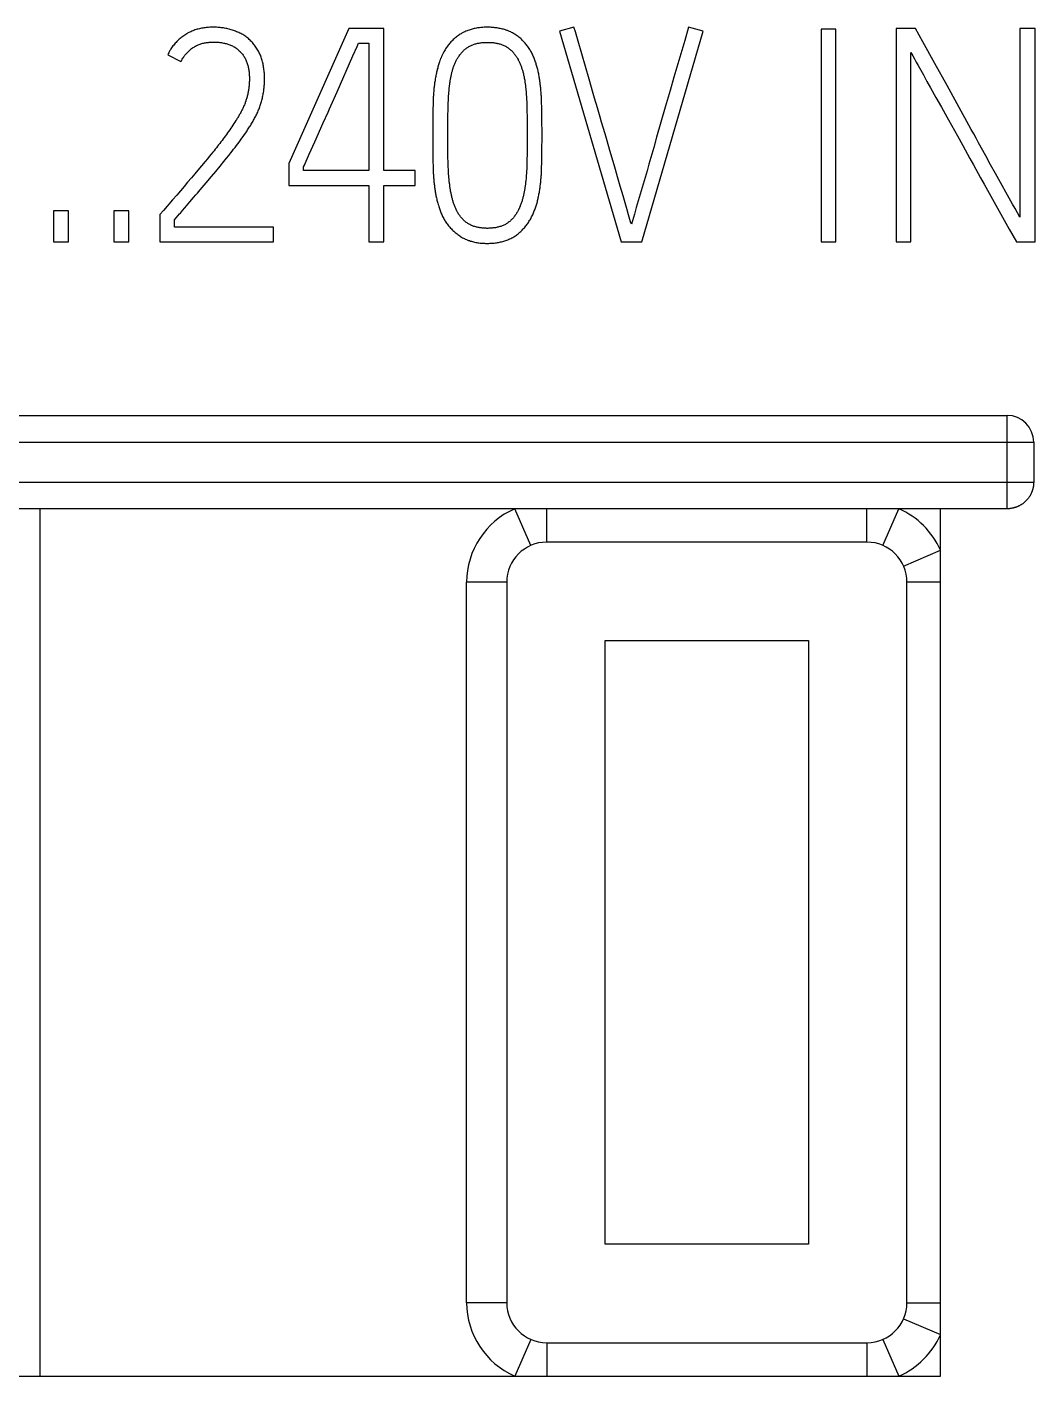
# Model space of a CAD drawing. Extents: x 0 to 420, y 0 to 297.
# Drawn here: x 124.87 to 132.43, y 208.14 to 218.25 of the extents above; entities that cross this region are included whole.
import ezdxf

# ---------------------------------------------------------------- set-up
doc = ezdxf.new("R2010")
doc.units = 0
doc.header["$LTSCALE"] = 23.1
doc.layers.add('10000_FRONT', color=7, linetype='CONTINUOUS')
doc.layers.add('10500_FRONT_LABELING', color=7, linetype='CONTINUOUS')

msp = doc.modelspace()

# ---------------------------------------------------------------- linework, layer by layer
at = {"layer": '10000_FRONT', "color": 7, "linetype": 'CONTINUOUS'}
for p, q in [((121.666, 215.342), (132.216, 215.342)), ((132.216, 214.642), (132.216, 215.342)), ((121.666, 215.142), (132.416, 215.142)), ((132.416, 215.142), (132.416, 214.842)), ((117.597, 214.842), (132.416, 214.842)), ((132.216, 214.642), (117.181, 214.642)), ((124.966, 214.642), (124.966, 208.142)), ((128.646, 214.367), (128.526, 214.642)), ((128.766, 214.392), (128.766, 214.642)), ((131.166, 214.392), (131.166, 214.642)), ((131.286, 214.367), (131.405, 214.642)), ((131.716, 208.142), (131.716, 214.642)), ((131.166, 214.392), (128.766, 214.392)), ((131.441, 214.212), (131.716, 214.332)), ((128.166, 208.692), (128.166, 214.092)), ((128.466, 214.092), (128.166, 214.092)), ((128.466, 214.092), (128.466, 208.692)), ((131.466, 208.692), (131.466, 214.092)), ((131.716, 214.092), (131.466, 214.092)), ((129.203, 209.13), (129.203, 213.655)), ((129.203, 213.655), (130.728, 213.655)), ((130.728, 213.655), (130.728, 209.13)), ((130.728, 209.13), (129.203, 209.13)), ((128.466, 208.692), (128.166, 208.692)), ((131.466, 208.692), (131.716, 208.692)), ((131.441, 208.572), (131.716, 208.453)), ((128.646, 208.417), (128.526, 208.142)), ((128.766, 208.392), (128.766, 208.142)), ((128.766, 208.392), (131.166, 208.392)), ((131.166, 208.392), (131.166, 208.142)), ((131.286, 208.417), (131.405, 208.142)), ((117.466, 208.142), (131.716, 208.142))]:
    msp.add_line(p, q, dxfattribs=at)
msp.add_lwpolyline([(132.416, 214.842), (132.416, 214.839), (132.415, 214.835), (132.415, 214.832), (132.415, 214.828), (132.415, 214.824), (132.414, 214.821), (132.414, 214.817), (132.414, 214.814), (132.413, 214.81), (132.412, 214.807), (132.412, 214.803), (132.411, 214.8), (132.41, 214.796), (132.409, 214.793), (132.408, 214.789), (132.407, 214.786), (132.406, 214.783), (132.405, 214.779), (132.404, 214.776), (132.403, 214.772), (132.402, 214.769), (132.4, 214.766), (132.399, 214.763), (132.397, 214.759), (132.396, 214.756), (132.394, 214.753), (132.393, 214.75), (132.391, 214.747), (132.389, 214.743), (132.388, 214.74), (132.386, 214.737), (132.384, 214.734), (132.382, 214.731), (132.38, 214.728), (132.378, 214.726), (132.376, 214.723), (132.374, 214.72), (132.371, 214.717), (132.369, 214.714), (132.367, 214.712), (132.365, 214.709), (132.362, 214.706), (132.36, 214.704), (132.357, 214.701), (132.355, 214.699), (132.352, 214.696), (132.349, 214.694), (132.347, 214.691), (132.344, 214.689), (132.341, 214.687), (132.339, 214.685), (132.336, 214.683), (132.333, 214.68), (132.33, 214.678), (132.327, 214.676), (132.324, 214.674), (132.321, 214.673), (132.318, 214.671), (132.315, 214.669), (132.312, 214.667), (132.309, 214.665), (132.305, 214.664), (132.302, 214.662), (132.299, 214.661), (132.296, 214.659), (132.292, 214.658), (132.289, 214.657), (132.286, 214.655), (132.282, 214.654), (132.279, 214.653), (132.276, 214.652), (132.272, 214.651), (132.269, 214.65), (132.265, 214.649), (132.262, 214.648), (132.258, 214.647), (132.255, 214.646), (132.251, 214.646), (132.248, 214.645), (132.244, 214.644), (132.241, 214.644), (132.237, 214.644), (132.234, 214.643), (132.23, 214.643), (132.226, 214.643), (132.223, 214.642), (132.219, 214.642), (132.216, 214.642)], dxfattribs=at)
for centre, radius, start, end in [((132.216, 215.142), 0.2, 0, 90), ((128.766, 214.092), 0.6, 113.5565, 180), ((131.166, 214.092), 0.6, 23.5565, 66.4435), ((128.766, 214.092), 0.3, 90, 180), ((131.166, 214.092), 0.3, 0, 90), ((128.766, 208.692), 0.6, 180, 246.4435), ((128.766, 208.692), 0.3, 180, 270), ((131.166, 208.692), 0.3, 270, 360), ((131.166, 208.692), 0.6, 293.5565, 336.4435)]:
    msp.add_arc(centre, radius, start, end, dxfattribs=at)
at = {"layer": '10500_FRONT_LABELING', "color": 7, "linetype": 'CONTINUOUS'}
for p, q in [((127.282, 218.242), (126.833, 217.23)), ((127.546, 218.242), (127.282, 218.242)), ((127.546, 217.177), (127.546, 218.242)), ((128.97, 218.253), (128.862, 218.222)), ((128.862, 218.222), (129.323, 216.642)), ((128.981, 218.218), (128.97, 218.253)), ((129.001, 218.147), (128.981, 218.218)), ((129.478, 216.642), (129.938, 218.222)), ((129.829, 218.253), (129.8, 218.153)), ((129.938, 218.222), (129.829, 218.253)), ((130.822, 218.238), (130.822, 216.642)), ((130.933, 218.238), (130.822, 218.238)), ((130.933, 216.642), (130.933, 218.238)), ((131.385, 218.242), (131.385, 216.642)), ((131.529, 218.242), (131.385, 218.242)), ((131.584, 218.143), (131.529, 218.242)), ((132.312, 218.242), (132.312, 216.827)), ((132.426, 218.242), (132.312, 218.242)), ((132.426, 216.642), (132.426, 218.242)), ((127.314, 218.037), (127.345, 218.108)), ((127.345, 218.108), (127.355, 218.131)), ((127.355, 218.131), (127.432, 218.131)), ((127.432, 218.131), (127.432, 217.177)), ((129.084, 217.862), (129.001, 218.147)), ((129.8, 218.153), (129.756, 218.003)), ((131.675, 217.979), (131.584, 218.143)), ((125.926, 218.045), (126.025, 217.994)), ((127.195, 217.768), (127.314, 218.037)), ((129.756, 218.003), (129.719, 217.878)), ((131.496, 216.642), (131.496, 218.063)), ((131.766, 217.814), (131.675, 217.979)), ((128.609, 217.795), (128.61, 217.783)), ((129.719, 217.878), (129.69, 217.778)), ((131.589, 217.894), (131.616, 217.846)), ((131.616, 217.846), (131.643, 217.798)), ((131.643, 217.798), (131.683, 217.726)), ((131.856, 217.649), (131.766, 217.814)), ((127.148, 217.662), (127.195, 217.768)), ((127.915, 217.696), (127.914, 217.68)), ((128.028, 217.687), (128.029, 217.7)), ((128.029, 217.712), (128.03, 217.725)), ((128.029, 217.7), (128.029, 217.712)), ((128.03, 217.725), (128.031, 217.737)), ((128.031, 217.737), (128.032, 217.749)), ((128.032, 217.749), (128.033, 217.762)), ((128.033, 217.762), (128.034, 217.774)), ((128.61, 217.783), (128.611, 217.77)), ((128.611, 217.77), (128.612, 217.758)), ((128.612, 217.758), (128.613, 217.745)), ((128.613, 217.745), (128.614, 217.733)), ((128.614, 217.733), (128.615, 217.721)), ((128.615, 217.721), (128.615, 217.708)), ((128.615, 217.708), (128.616, 217.696)), ((128.616, 217.696), (128.616, 217.683)), ((128.728, 217.694), (128.727, 217.71)), ((128.728, 217.678), (128.728, 217.694)), ((129.69, 217.778), (129.654, 217.652)), ((131.683, 217.726), (131.724, 217.653)), ((127.913, 217.623), (127.912, 217.558)), ((127.914, 217.664), (127.913, 217.648)), ((127.913, 217.648), (127.913, 217.623)), ((127.914, 217.68), (127.914, 217.664)), ((128.026, 217.601), (128.027, 217.626)), ((128.026, 217.57), (128.026, 217.601)), ((128.027, 217.663), (128.028, 217.675)), ((128.027, 217.644), (128.027, 217.663)), ((128.027, 217.626), (128.027, 217.644)), ((128.028, 217.675), (128.028, 217.687)), ((128.616, 217.683), (128.617, 217.671)), ((128.617, 217.671), (128.617, 217.652)), ((128.617, 217.652), (128.618, 217.633)), ((128.618, 217.633), (128.618, 217.615)), ((128.618, 217.615), (128.619, 217.59)), ((128.729, 217.662), (128.728, 217.678)), ((128.729, 217.638), (128.729, 217.662)), ((128.73, 217.597), (128.729, 217.638)), ((128.73, 217.533), (128.73, 217.597)), ((129.156, 217.612), (129.146, 217.648)), ((129.166, 217.577), (129.156, 217.612)), ((129.654, 217.652), (129.59, 217.427)), ((131.929, 217.518), (131.856, 217.649)), ((126.398, 217.494), (126.39, 217.483)), ((126.406, 217.506), (126.398, 217.494)), ((126.414, 217.517), (126.406, 217.506)), ((126.422, 217.529), (126.414, 217.517)), ((126.429, 217.541), (126.422, 217.529)), ((126.437, 217.552), (126.429, 217.541)), ((127.028, 217.393), (127.091, 217.534)), ((127.912, 217.558), (127.912, 217.501)), ((127.912, 217.501), (127.912, 217.428)), ((128.025, 217.539), (128.026, 217.57)), ((128.025, 217.514), (128.025, 217.539)), ((128.025, 217.483), (128.025, 217.514)), ((128.619, 217.59), (128.619, 217.558)), ((128.619, 217.558), (128.619, 217.533)), ((128.619, 217.533), (128.619, 217.509)), ((128.619, 217.509), (128.62, 217.477)), ((128.731, 217.477), (128.73, 217.533)), ((129.177, 217.541), (129.166, 217.577)), ((129.203, 217.452), (129.177, 217.541)), ((126.324, 217.392), (126.316, 217.381)), ((126.333, 217.403), (126.324, 217.392)), ((126.341, 217.414), (126.333, 217.403)), ((126.349, 217.426), (126.341, 217.414)), ((126.358, 217.437), (126.349, 217.426)), ((126.366, 217.448), (126.358, 217.437)), ((126.374, 217.46), (126.366, 217.448)), ((126.382, 217.471), (126.374, 217.46)), ((126.39, 217.483), (126.382, 217.471)), ((126.45, 217.378), (126.461, 217.391)), ((126.461, 217.391), (126.471, 217.405)), ((126.471, 217.405), (126.481, 217.419)), ((126.481, 217.419), (126.491, 217.433)), ((126.491, 217.433), (126.5, 217.447)), ((126.5, 217.447), (126.51, 217.461)), ((126.986, 217.299), (127.028, 217.393)), ((127.912, 217.428), (127.912, 217.38)), ((128.025, 217.452), (128.025, 217.483)), ((128.025, 217.402), (128.025, 217.452)), ((128.025, 217.376), (128.025, 217.402)), ((128.62, 217.402), (128.619, 217.376)), ((128.62, 217.477), (128.62, 217.428)), ((128.62, 217.428), (128.62, 217.402)), ((128.73, 217.355), (128.731, 217.404)), ((128.731, 217.404), (128.731, 217.477)), ((129.219, 217.399), (129.203, 217.452)), ((129.24, 217.327), (129.219, 217.399)), ((129.59, 217.427), (129.569, 217.351)), ((131.844, 217.437), (131.884, 217.364)), ((126.251, 217.299), (126.237, 217.282)), ((126.264, 217.315), (126.251, 217.299)), ((126.273, 217.326), (126.264, 217.315)), ((126.281, 217.337), (126.273, 217.326)), ((126.29, 217.348), (126.281, 217.337)), ((126.299, 217.359), (126.29, 217.348)), ((126.307, 217.37), (126.299, 217.359)), ((126.316, 217.381), (126.307, 217.37)), ((126.367, 217.27), (126.383, 217.29)), ((126.383, 217.29), (126.398, 217.31)), ((126.398, 217.31), (126.409, 217.323)), ((126.409, 217.323), (126.419, 217.337)), ((126.419, 217.337), (126.43, 217.35)), ((126.43, 217.35), (126.44, 217.364)), ((126.44, 217.364), (126.45, 217.378)), ((127.912, 217.38), (127.912, 217.323)), ((127.912, 217.323), (127.913, 217.259)), ((128.025, 217.35), (128.025, 217.376)), ((128.026, 217.325), (128.025, 217.35)), ((128.026, 217.292), (128.026, 217.325)), ((128.026, 217.267), (128.026, 217.292)), ((128.619, 217.292), (128.618, 217.266)), ((128.619, 217.376), (128.619, 217.35)), ((128.619, 217.35), (128.619, 217.324)), ((128.619, 217.324), (128.619, 217.292)), ((128.729, 217.25), (128.73, 217.298)), ((128.73, 217.298), (128.73, 217.355)), ((129.569, 217.351), (129.547, 217.276)), ((131.884, 217.364), (131.938, 217.268)), ((126.179, 217.212), (126.152, 217.18)), ((126.206, 217.245), (126.179, 217.212)), ((126.224, 217.266), (126.206, 217.245)), ((126.237, 217.282), (126.224, 217.266)), ((126.285, 217.171), (126.318, 217.211)), ((126.318, 217.211), (126.345, 217.244)), ((126.345, 217.244), (126.367, 217.27)), ((126.833, 217.23), (126.833, 217.066)), ((126.944, 217.177), (126.944, 217.206)), ((127.913, 217.259), (127.913, 217.235)), ((127.913, 217.235), (127.914, 217.219)), ((127.914, 217.219), (127.914, 217.203)), ((127.914, 217.203), (127.915, 217.187)), ((127.915, 217.187), (127.915, 217.171)), ((128.027, 217.247), (128.026, 217.267)), ((128.027, 217.228), (128.027, 217.247)), ((128.028, 217.215), (128.027, 217.228)), ((128.028, 217.202), (128.028, 217.215)), ((128.029, 217.189), (128.028, 217.202)), ((128.029, 217.176), (128.029, 217.189)), ((128.617, 217.214), (128.616, 217.201)), ((128.616, 217.201), (128.616, 217.188)), ((128.618, 217.246), (128.617, 217.227)), ((128.617, 217.227), (128.617, 217.214)), ((128.618, 217.266), (128.618, 217.246)), ((128.728, 217.209), (128.729, 217.225)), ((128.728, 217.193), (128.728, 217.209)), ((128.729, 217.225), (128.729, 217.25)), ((129.532, 217.226), (129.518, 217.176)), ((129.547, 217.276), (129.532, 217.226)), ((131.938, 217.268), (131.965, 217.22)), ((132.093, 217.221), (132.057, 217.287)), ((132.13, 217.156), (132.093, 217.221)), ((126.075, 217.09), (126.048, 217.058)), ((126.103, 217.122), (126.075, 217.09)), ((126.13, 217.154), (126.103, 217.122)), ((126.152, 217.18), (126.13, 217.154)), ((126.17, 217.034), (126.214, 217.086)), ((126.214, 217.086), (126.253, 217.132)), ((126.253, 217.132), (126.285, 217.171)), ((127.432, 217.177), (126.944, 217.177)), ((127.781, 217.177), (127.546, 217.177)), ((127.781, 217.066), (127.781, 217.177)), ((128.03, 217.163), (128.029, 217.176)), ((128.031, 217.151), (128.03, 217.163)), ((128.032, 217.138), (128.031, 217.151)), ((128.033, 217.125), (128.032, 217.138)), ((128.034, 217.112), (128.033, 217.125)), ((128.036, 217.099), (128.034, 217.112)), ((128.612, 217.13), (128.611, 217.117)), ((128.613, 217.143), (128.612, 217.13)), ((128.614, 217.155), (128.613, 217.143)), ((128.615, 217.168), (128.614, 217.155)), ((129.518, 217.176), (129.503, 217.126)), ((125.993, 216.994), (125.961, 216.957)), ((126.021, 217.026), (125.993, 216.994)), ((126.048, 217.058), (126.021, 217.026)), ((126.12, 216.976), (126.137, 216.995)), ((126.137, 216.995), (126.148, 217.008)), ((126.148, 217.008), (126.17, 217.034)), ((126.833, 217.066), (127.432, 217.066)), ((127.432, 217.066), (127.432, 216.642)), ((127.546, 216.642), (127.546, 217.066)), ((127.546, 217.066), (127.781, 217.066)), ((129.338, 216.989), (129.317, 217.06)), ((129.353, 216.935), (129.338, 216.989)), ((132.045, 217.076), (132.232, 216.739)), ((125.961, 216.957), (125.893, 216.878)), ((126.037, 216.878), (126.054, 216.898)), ((126.054, 216.898), (126.092, 216.943)), ((126.092, 216.943), (126.12, 216.976)), ((129.369, 216.882), (129.353, 216.935)), ((125.069, 216.875), (125.069, 216.642)), ((125.182, 216.875), (125.069, 216.875)), ((125.182, 216.642), (125.182, 216.875)), ((125.522, 216.875), (125.522, 216.642)), ((125.635, 216.875), (125.522, 216.875)), ((125.635, 216.642), (125.635, 216.875)), ((125.893, 216.878), (125.866, 216.847)), ((125.866, 216.847), (125.866, 216.642)), ((125.977, 216.753), (125.977, 216.807)), ((126.021, 216.859), (126.037, 216.878)), ((129.379, 216.846), (129.369, 216.882)), ((129.39, 216.811), (129.379, 216.846)), ((126.718, 216.753), (125.977, 216.753)), ((126.718, 216.642), (126.718, 216.753)), ((132.232, 216.739), (132.286, 216.642)), ((125.069, 216.642), (125.182, 216.642)), ((125.522, 216.642), (125.635, 216.642)), ((125.866, 216.642), (126.718, 216.642)), ((127.432, 216.642), (127.546, 216.642)), ((129.323, 216.642), (129.478, 216.642)), ((130.822, 216.642), (130.933, 216.642)), ((131.385, 216.642), (131.496, 216.642)), ((132.286, 216.642), (132.426, 216.642))]:
    msp.add_line(p, q, dxfattribs=at)
for points in [[(126.458, 218.212), (126.45, 218.215), (126.442, 218.218), (126.434, 218.222), (126.426, 218.225), (126.418, 218.227), (126.41, 218.23), (126.402, 218.233), (126.393, 218.235), (126.385, 218.237), (126.377, 218.239), (126.369, 218.241), (126.36, 218.243), (126.352, 218.245), (126.343, 218.246), (126.335, 218.247), (126.326, 218.248), (126.318, 218.249), (126.309, 218.25), (126.3, 218.25), (126.292, 218.251), (126.283, 218.251), (126.275, 218.251), (126.266, 218.251), (126.257, 218.251), (126.249, 218.251), (126.24, 218.251), (126.232, 218.25), (126.223, 218.249), (126.215, 218.249), (126.206, 218.248), (126.197, 218.247), (126.189, 218.245), (126.18, 218.244), (126.172, 218.242), (126.164, 218.24), (126.155, 218.238), (126.147, 218.236), (126.138, 218.234), (126.13, 218.231), (126.122, 218.228), (126.114, 218.225), (126.106, 218.222), (126.098, 218.218), (126.091, 218.215), (126.083, 218.211), (126.075, 218.207), (126.068, 218.202), (126.061, 218.198), (126.053, 218.193), (126.046, 218.188), (126.039, 218.183), (126.032, 218.178), (126.025, 218.173), (126.019, 218.167), (126.012, 218.162), (126.006, 218.156), (126, 218.15), (125.994, 218.144), (125.988, 218.138), (125.982, 218.131), (125.976, 218.125), (125.971, 218.118), (125.965, 218.111), (125.96, 218.104), (125.955, 218.097), (125.95, 218.09), (125.946, 218.083), (125.941, 218.076), (125.937, 218.068), (125.933, 218.06), (125.929, 218.053), (125.926, 218.045)], [(126.51, 217.461), (126.515, 217.468), (126.52, 217.475), (126.524, 217.482), (126.529, 217.489), (126.534, 217.497), (126.538, 217.504), (126.543, 217.511), (126.548, 217.518), (126.552, 217.526), (126.556, 217.533), (126.561, 217.54), (126.565, 217.548), (126.569, 217.555), (126.573, 217.563), (126.577, 217.57), (126.581, 217.578), (126.585, 217.585), (126.589, 217.593), (126.593, 217.601), (126.596, 217.608), (126.6, 217.616), (126.603, 217.624), (126.606, 217.632), (126.61, 217.64), (126.613, 217.648), (126.616, 217.656), (126.619, 217.664), (126.621, 217.672), (126.624, 217.68), (126.626, 217.688), (126.629, 217.696), (126.631, 217.705), (126.633, 217.713), (126.635, 217.721), (126.637, 217.73), (126.639, 217.738), (126.64, 217.747), (126.642, 217.755), (126.643, 217.763), (126.645, 217.772), (126.646, 217.78), (126.647, 217.789), (126.648, 217.797), (126.649, 217.806), (126.649, 217.814), (126.65, 217.823), (126.65, 217.831), (126.651, 217.84), (126.651, 217.848), (126.651, 217.857), (126.651, 217.865), (126.651, 217.874), (126.651, 217.882), (126.651, 217.891), (126.65, 217.899), (126.65, 217.908), (126.649, 217.916), (126.648, 217.925), (126.647, 217.934), (126.646, 217.942), (126.644, 217.951), (126.643, 217.959), (126.641, 217.968), (126.64, 217.976), (126.638, 217.984), (126.636, 217.993), (126.634, 218.001), (126.631, 218.009), (126.629, 218.017), (126.626, 218.026), (126.623, 218.034), (126.62, 218.042), (126.616, 218.05), (126.613, 218.058), (126.609, 218.065), (126.605, 218.073), (126.601, 218.08), (126.597, 218.088), (126.592, 218.095), (126.587, 218.102), (126.582, 218.109), (126.577, 218.116), (126.572, 218.123), (126.567, 218.129), (126.561, 218.136), (126.555, 218.142), (126.549, 218.148), (126.543, 218.155), (126.537, 218.16), (126.53, 218.166), (126.524, 218.172), (126.517, 218.177), (126.51, 218.182), (126.503, 218.187), (126.496, 218.192), (126.489, 218.196), (126.481, 218.2), (126.474, 218.204), (126.466, 218.208), (126.458, 218.212)], [(128.727, 217.71), (128.727, 217.718), (128.726, 217.726), (128.726, 217.734), (128.725, 217.742), (128.725, 217.75), (128.724, 217.758), (128.724, 217.766), (128.723, 217.774), (128.722, 217.782), (128.722, 217.79), (128.721, 217.798), (128.72, 217.806), (128.719, 217.814), (128.718, 217.822), (128.717, 217.83), (128.716, 217.838), (128.715, 217.846), (128.714, 217.854), (128.713, 217.862), (128.712, 217.87), (128.71, 217.878), (128.709, 217.886), (128.708, 217.894), (128.706, 217.902), (128.704, 217.91), (128.703, 217.918), (128.701, 217.926), (128.699, 217.934), (128.697, 217.942), (128.695, 217.95), (128.693, 217.958), (128.69, 217.965), (128.688, 217.973), (128.686, 217.981), (128.683, 217.989), (128.68, 217.997), (128.678, 218.004), (128.675, 218.012), (128.672, 218.02), (128.669, 218.027), (128.665, 218.035), (128.662, 218.042), (128.659, 218.049), (128.655, 218.057), (128.651, 218.064), (128.647, 218.071), (128.643, 218.078), (128.639, 218.085), (128.634, 218.092), (128.63, 218.099), (128.625, 218.106), (128.62, 218.112), (128.615, 218.119), (128.61, 218.125), (128.605, 218.131), (128.599, 218.137), (128.594, 218.143), (128.588, 218.149), (128.583, 218.155), (128.577, 218.161), (128.571, 218.166), (128.564, 218.172), (128.558, 218.177), (128.552, 218.182), (128.545, 218.187), (128.538, 218.192), (128.531, 218.196), (128.524, 218.2), (128.517, 218.205), (128.51, 218.209), (128.503, 218.212), (128.496, 218.216), (128.488, 218.219), (128.481, 218.223), (128.473, 218.226), (128.466, 218.228), (128.458, 218.231), (128.45, 218.234), (128.442, 218.236), (128.434, 218.238), (128.426, 218.24), (128.418, 218.242), (128.41, 218.243), (128.402, 218.245), (128.394, 218.246), (128.386, 218.247), (128.378, 218.248), (128.37, 218.249), (128.361, 218.25), (128.353, 218.25), (128.345, 218.251), (128.337, 218.251), (128.329, 218.251), (128.321, 218.251), (128.312, 218.251), (128.304, 218.251), (128.296, 218.251), (128.288, 218.25), (128.279, 218.249), (128.271, 218.249), (128.263, 218.248), (128.255, 218.247), (128.247, 218.246), (128.239, 218.244), (128.231, 218.243), (128.223, 218.241), (128.215, 218.239), (128.207, 218.237), (128.2, 218.235), (128.192, 218.233), (128.184, 218.23), (128.176, 218.227), (128.169, 218.225), (128.161, 218.221), (128.153, 218.218), (128.146, 218.215), (128.139, 218.211), (128.131, 218.207), (128.124, 218.203), (128.117, 218.199), (128.11, 218.194), (128.104, 218.19), (128.097, 218.185), (128.09, 218.18), (128.084, 218.175), (128.078, 218.17), (128.072, 218.164), (128.066, 218.159), (128.06, 218.153), (128.054, 218.147), (128.048, 218.141), (128.043, 218.135), (128.037, 218.129), (128.032, 218.122), (128.027, 218.116), (128.022, 218.109), (128.017, 218.103), (128.013, 218.096), (128.008, 218.089), (128.004, 218.082), (128, 218.075), (127.996, 218.068), (127.992, 218.061), (127.988, 218.053), (127.984, 218.046), (127.981, 218.038), (127.978, 218.031), (127.974, 218.023), (127.971, 218.016), (127.968, 218.008), (127.966, 218.001), (127.963, 217.993), (127.96, 217.985), (127.958, 217.978), (127.955, 217.97), (127.953, 217.962), (127.951, 217.954), (127.949, 217.946), (127.946, 217.938), (127.944, 217.931), (127.942, 217.923), (127.941, 217.915), (127.939, 217.907), (127.937, 217.899), (127.936, 217.891), (127.934, 217.883), (127.933, 217.875)], [(126.025, 217.994), (126.029, 218), (126.032, 218.007), (126.035, 218.013), (126.039, 218.019), (126.043, 218.025), (126.047, 218.031), (126.051, 218.036), (126.055, 218.042), (126.059, 218.048), (126.064, 218.053), (126.069, 218.058), (126.074, 218.063), (126.079, 218.068), (126.084, 218.073), (126.089, 218.078), (126.094, 218.083), (126.1, 218.087), (126.105, 218.091), (126.111, 218.096), (126.117, 218.1), (126.123, 218.103), (126.129, 218.107), (126.135, 218.11), (126.142, 218.114), (126.148, 218.117), (126.155, 218.12), (126.161, 218.122), (126.168, 218.125), (126.174, 218.127), (126.181, 218.129), (126.188, 218.131), (126.195, 218.133), (126.202, 218.134), (126.209, 218.135), (126.216, 218.137), (126.223, 218.138), (126.23, 218.138), (126.237, 218.139), (126.244, 218.14), (126.251, 218.14), (126.258, 218.14), (126.265, 218.14), (126.272, 218.14), (126.279, 218.14), (126.286, 218.14), (126.294, 218.14), (126.301, 218.139), (126.308, 218.139), (126.315, 218.138), (126.322, 218.137), (126.329, 218.136), (126.336, 218.135), (126.343, 218.133), (126.35, 218.132), (126.357, 218.13), (126.363, 218.129), (126.37, 218.127), (126.377, 218.124), (126.384, 218.122), (126.39, 218.12), (126.397, 218.117), (126.403, 218.114), (126.41, 218.111), (126.416, 218.108), (126.423, 218.105), (126.429, 218.101), (126.435, 218.097), (126.441, 218.093), (126.446, 218.089), (126.452, 218.085), (126.457, 218.08), (126.462, 218.075), (126.468, 218.07), (126.472, 218.065), (126.477, 218.06), (126.482, 218.055), (126.486, 218.049), (126.49, 218.043), (126.494, 218.037), (126.498, 218.031), (126.502, 218.025), (126.505, 218.019), (126.508, 218.013), (126.511, 218.006), (126.514, 218), (126.517, 217.993), (126.519, 217.987), (126.522, 217.98), (126.524, 217.973), (126.526, 217.966), (126.528, 217.959), (126.529, 217.953), (126.531, 217.946), (126.532, 217.939), (126.533, 217.932), (126.534, 217.925), (126.535, 217.918), (126.536, 217.911), (126.536, 217.904), (126.537, 217.897), (126.537, 217.89), (126.538, 217.883), (126.538, 217.876), (126.538, 217.868), (126.538, 217.861), (126.538, 217.854), (126.538, 217.847), (126.537, 217.84), (126.537, 217.833), (126.536, 217.826), (126.536, 217.819), (126.535, 217.812), (126.534, 217.805), (126.533, 217.798), (126.533, 217.791), (126.531, 217.784), (126.53, 217.777), (126.529, 217.771), (126.528, 217.764), (126.526, 217.757), (126.525, 217.75), (126.523, 217.743), (126.521, 217.736), (126.52, 217.729), (126.518, 217.723), (126.516, 217.716), (126.514, 217.709), (126.512, 217.702), (126.51, 217.695), (126.507, 217.689), (126.505, 217.682), (126.503, 217.676), (126.5, 217.669), (126.497, 217.663), (126.494, 217.656), (126.492, 217.65), (126.489, 217.643), (126.486, 217.637), (126.482, 217.631), (126.479, 217.625), (126.476, 217.619), (126.473, 217.612), (126.469, 217.606), (126.466, 217.6), (126.462, 217.594), (126.459, 217.588), (126.455, 217.582), (126.452, 217.576), (126.448, 217.57), (126.444, 217.564), (126.441, 217.558), (126.437, 217.552)], [(128.034, 217.774), (128.035, 217.786), (128.036, 217.792), (128.036, 217.799), (128.037, 217.805), (128.038, 217.811), (128.038, 217.817), (128.039, 217.823), (128.04, 217.829), (128.041, 217.836), (128.042, 217.842), (128.043, 217.848), (128.043, 217.854), (128.044, 217.86), (128.046, 217.866), (128.047, 217.872), (128.048, 217.878), (128.049, 217.884), (128.05, 217.89), (128.052, 217.896), (128.053, 217.902), (128.055, 217.908), (128.056, 217.914), (128.058, 217.92), (128.059, 217.926), (128.061, 217.932), (128.063, 217.938), (128.064, 217.944), (128.066, 217.95), (128.068, 217.955), (128.07, 217.961), (128.073, 217.967), (128.075, 217.973), (128.077, 217.978), (128.08, 217.984), (128.082, 217.99), (128.085, 217.995), (128.088, 218.001), (128.09, 218.007), (128.093, 218.012), (128.097, 218.017), (128.1, 218.023), (128.103, 218.028), (128.107, 218.033), (128.11, 218.038), (128.114, 218.044), (128.118, 218.048), (128.122, 218.053), (128.126, 218.058), (128.13, 218.063), (128.134, 218.067), (128.139, 218.072), (128.143, 218.076), (128.148, 218.081), (128.152, 218.085), (128.157, 218.089), (128.162, 218.093), (128.167, 218.096), (128.172, 218.1), (128.178, 218.103), (128.183, 218.107), (128.189, 218.11), (128.194, 218.113), (128.2, 218.115), (128.206, 218.118), (128.212, 218.12), (128.217, 218.122), (128.223, 218.124), (128.229, 218.126), (128.235, 218.128), (128.242, 218.129), (128.248, 218.131), (128.254, 218.132), (128.26, 218.133), (128.266, 218.134), (128.272, 218.135), (128.279, 218.136), (128.285, 218.136), (128.291, 218.137), (128.297, 218.137), (128.304, 218.138), (128.31, 218.138), (128.316, 218.138), (128.323, 218.138), (128.329, 218.138), (128.335, 218.138), (128.341, 218.138), (128.347, 218.137), (128.354, 218.137), (128.36, 218.136), (128.366, 218.136), (128.372, 218.135), (128.378, 218.134), (128.385, 218.133), (128.391, 218.132), (128.397, 218.13), (128.403, 218.129), (128.409, 218.127), (128.415, 218.126), (128.421, 218.124), (128.427, 218.122), (128.433, 218.119), (128.439, 218.117), (128.445, 218.115), (128.451, 218.112), (128.456, 218.109), (128.462, 218.106), (128.467, 218.103), (128.472, 218.099), (128.478, 218.096), (128.483, 218.092), (128.488, 218.088), (128.493, 218.084), (128.497, 218.08), (128.502, 218.076), (128.506, 218.071), (128.511, 218.067), (128.515, 218.062), (128.519, 218.057), (128.523, 218.052), (128.527, 218.047), (128.53, 218.042), (128.534, 218.037), (128.537, 218.032), (128.541, 218.027), (128.544, 218.021), (128.547, 218.016), (128.551, 218.01), (128.553, 218.005), (128.556, 217.999), (128.559, 217.994), (128.562, 217.988), (128.564, 217.982), (128.567, 217.977), (128.569, 217.971), (128.572, 217.965), (128.574, 217.959), (128.576, 217.953), (128.578, 217.947), (128.58, 217.941), (128.582, 217.935), (128.584, 217.929), (128.586, 217.923), (128.587, 217.917), (128.589, 217.911), (128.591, 217.905), (128.592, 217.899)], [(131.496, 218.063), (131.509, 218.038), (131.522, 218.014), (131.535, 217.99), (131.549, 217.966), (131.589, 217.894)], [(128.592, 217.899), (128.593, 217.893), (128.595, 217.887), (128.596, 217.881), (128.597, 217.875), (128.598, 217.869), (128.6, 217.863), (128.601, 217.856), (128.602, 217.85), (128.603, 217.844), (128.603, 217.838), (128.604, 217.832), (128.605, 217.826), (128.606, 217.82), (128.607, 217.813), (128.607, 217.807), (128.608, 217.801), (128.609, 217.795)], [(127.933, 217.875), (127.931, 217.866), (127.93, 217.858), (127.929, 217.85), (127.927, 217.842), (127.926, 217.834), (127.925, 217.826), (127.924, 217.818), (127.923, 217.81), (127.922, 217.802), (127.921, 217.794), (127.921, 217.786), (127.92, 217.778), (127.919, 217.769), (127.918, 217.761), (127.918, 217.753), (127.917, 217.745), (127.917, 217.737), (127.916, 217.729), (127.916, 217.721), (127.915, 217.713), (127.915, 217.696)], [(129.146, 217.648), (129.125, 217.719), (129.12, 217.737), (129.115, 217.755), (129.084, 217.862)], [(127.091, 217.534), (127.127, 217.616), (127.132, 217.627), (127.138, 217.639), (127.148, 217.662)], [(131.724, 217.653), (131.764, 217.581), (131.777, 217.557), (131.844, 217.437)], [(132.057, 217.287), (132.002, 217.386), (131.984, 217.419), (131.966, 217.452), (131.947, 217.485), (131.929, 217.518)], [(126.944, 217.206), (126.95, 217.218), (126.955, 217.229), (126.986, 217.299)], [(129.296, 217.131), (129.281, 217.185), (129.276, 217.203), (129.271, 217.221), (129.24, 217.327)], [(128.616, 217.188), (128.615, 217.175), (128.615, 217.168)], [(128.71, 217.008), (128.711, 217.016), (128.712, 217.024), (128.714, 217.032), (128.715, 217.04), (128.716, 217.048), (128.717, 217.056), (128.718, 217.064), (128.719, 217.072), (128.72, 217.08), (128.721, 217.088), (128.722, 217.096), (128.722, 217.104), (128.723, 217.112), (128.724, 217.12), (128.724, 217.128), (128.725, 217.137), (128.726, 217.145), (128.726, 217.153), (128.727, 217.161), (128.727, 217.169), (128.727, 217.177), (128.728, 217.193)], [(131.965, 217.22), (132.018, 217.124), (132.045, 217.076)], [(127.915, 217.171), (127.916, 217.163), (127.916, 217.155), (127.917, 217.147), (127.917, 217.139), (127.918, 217.131), (127.918, 217.123), (127.919, 217.115), (127.92, 217.107), (127.92, 217.099), (127.921, 217.091), (127.922, 217.083), (127.923, 217.075), (127.924, 217.067), (127.925, 217.059), (127.926, 217.051), (127.927, 217.043), (127.928, 217.035), (127.929, 217.027), (127.931, 217.019), (127.932, 217.011), (127.933, 217.003), (127.935, 216.996), (127.936, 216.988), (127.938, 216.98), (127.94, 216.972), (127.942, 216.964), (127.943, 216.956), (127.945, 216.948), (127.947, 216.94), (127.95, 216.932), (127.952, 216.924), (127.954, 216.917), (127.957, 216.909), (127.959, 216.901), (127.962, 216.893), (127.964, 216.886), (127.967, 216.878), (127.97, 216.87), (127.973, 216.863), (127.976, 216.855), (127.979, 216.848), (127.983, 216.84), (127.986, 216.833), (127.99, 216.826), (127.994, 216.819), (127.998, 216.811), (128.002, 216.804), (128.006, 216.797), (128.011, 216.791), (128.015, 216.784), (128.02, 216.777), (128.025, 216.771), (128.03, 216.764), (128.035, 216.758), (128.041, 216.752), (128.046, 216.746), (128.052, 216.74), (128.057, 216.734), (128.063, 216.728), (128.069, 216.723), (128.075, 216.717), (128.081, 216.712), (128.087, 216.707), (128.094, 216.702), (128.1, 216.697), (128.107, 216.692), (128.114, 216.687), (128.121, 216.683), (128.127, 216.678), (128.135, 216.674), (128.142, 216.67), (128.149, 216.667), (128.156, 216.663), (128.164, 216.66), (128.171, 216.657), (128.179, 216.654), (128.187, 216.652), (128.195, 216.649), (128.203, 216.647), (128.21, 216.645), (128.218, 216.643), (128.226, 216.641), (128.234, 216.639), (128.242, 216.638), (128.25, 216.636), (128.258, 216.635), (128.266, 216.634), (128.275, 216.633), (128.283, 216.633), (128.291, 216.632), (128.299, 216.632), (128.307, 216.631), (128.315, 216.631), (128.323, 216.631), (128.332, 216.631), (128.34, 216.632), (128.348, 216.632), (128.356, 216.632), (128.364, 216.633), (128.372, 216.634), (128.381, 216.635), (128.389, 216.636), (128.397, 216.637), (128.405, 216.638), (128.413, 216.64), (128.42, 216.642), (128.428, 216.643), (128.436, 216.645), (128.444, 216.648), (128.452, 216.65), (128.46, 216.653), (128.467, 216.656), (128.475, 216.659), (128.482, 216.662), (128.49, 216.665), (128.497, 216.669), (128.505, 216.672), (128.512, 216.676), (128.519, 216.681), (128.526, 216.685), (128.532, 216.689), (128.539, 216.694), (128.545, 216.699), (128.552, 216.704), (128.558, 216.709), (128.564, 216.715), (128.571, 216.72), (128.576, 216.726), (128.582, 216.731), (128.588, 216.737), (128.593, 216.743), (128.599, 216.749), (128.604, 216.756), (128.609, 216.762), (128.614, 216.768), (128.619, 216.775), (128.624, 216.781), (128.629, 216.788), (128.633, 216.795), (128.637, 216.802), (128.642, 216.809), (128.646, 216.816), (128.65, 216.823), (128.653, 216.83), (128.657, 216.838), (128.661, 216.845), (128.664, 216.852), (128.667, 216.86), (128.67, 216.867), (128.673, 216.875), (128.676, 216.882), (128.679, 216.89), (128.682, 216.898), (128.684, 216.905), (128.687, 216.913), (128.689, 216.921), (128.691, 216.929), (128.694, 216.936), (128.696, 216.944), (128.698, 216.952), (128.7, 216.96), (128.702, 216.968), (128.703, 216.976), (128.705, 216.984), (128.707, 216.992), (128.708, 217), (128.71, 217.008)], [(128.043, 217.041), (128.042, 217.048), (128.041, 217.054), (128.04, 217.061), (128.039, 217.067), (128.039, 217.073), (128.038, 217.08), (128.037, 217.086), (128.036, 217.093), (128.036, 217.099)], [(128.611, 217.117), (128.609, 217.104), (128.609, 217.097), (128.608, 217.091), (128.607, 217.084), (128.607, 217.078), (128.606, 217.071), (128.605, 217.065), (128.604, 217.059), (128.603, 217.052), (128.602, 217.046), (128.601, 217.039), (128.6, 217.033), (128.599, 217.026), (128.598, 217.02), (128.596, 217.014), (128.595, 217.007), (128.594, 217.001), (128.592, 216.995), (128.591, 216.988), (128.589, 216.982), (128.588, 216.976), (128.586, 216.969), (128.584, 216.963), (128.583, 216.957), (128.581, 216.951), (128.579, 216.944), (128.577, 216.938), (128.575, 216.932), (128.573, 216.926), (128.57, 216.92), (128.568, 216.914), (128.566, 216.908), (128.563, 216.902), (128.561, 216.896), (128.558, 216.89), (128.555, 216.884), (128.552, 216.878), (128.549, 216.873), (128.546, 216.867), (128.543, 216.862), (128.539, 216.856), (128.536, 216.851), (128.532, 216.845), (128.528, 216.84), (128.524, 216.834), (128.52, 216.829), (128.516, 216.824), (128.512, 216.819), (128.508, 216.814), (128.503, 216.81), (128.498, 216.805), (128.494, 216.801), (128.489, 216.796), (128.484, 216.792), (128.478, 216.788), (128.473, 216.784), (128.468, 216.781), (128.462, 216.777), (128.456, 216.774), (128.451, 216.771), (128.445, 216.768), (128.439, 216.766), (128.433, 216.763), (128.427, 216.761), (128.421, 216.759), (128.414, 216.757), (128.408, 216.755), (128.402, 216.753), (128.395, 216.752), (128.389, 216.75), (128.382, 216.749), (128.376, 216.748), (128.369, 216.747), (128.363, 216.747), (128.357, 216.746), (128.35, 216.745), (128.344, 216.745), (128.337, 216.745), (128.331, 216.745), (128.324, 216.744), (128.317, 216.744), (128.311, 216.745), (128.304, 216.745), (128.298, 216.745), (128.291, 216.746), (128.285, 216.746), (128.278, 216.747), (128.272, 216.748), (128.265, 216.749), (128.259, 216.75), (128.253, 216.751), (128.246, 216.752), (128.24, 216.754), (128.234, 216.755), (128.227, 216.757), (128.221, 216.759), (128.215, 216.761), (128.209, 216.763), (128.203, 216.766), (128.197, 216.769), (128.191, 216.772), (128.185, 216.775), (128.18, 216.778), (128.174, 216.781), (128.169, 216.785), (128.163, 216.789), (128.158, 216.793), (128.153, 216.797), (128.148, 216.801), (128.143, 216.806), (128.139, 216.81), (128.134, 216.815), (128.13, 216.82), (128.126, 216.825), (128.121, 216.83), (128.118, 216.835), (128.114, 216.841), (128.11, 216.846), (128.106, 216.851), (128.103, 216.857), (128.1, 216.862), (128.096, 216.868), (128.093, 216.874), (128.09, 216.88), (128.087, 216.886), (128.085, 216.892), (128.082, 216.897), (128.079, 216.903), (128.077, 216.91), (128.075, 216.916), (128.073, 216.922), (128.07, 216.928), (128.068, 216.934), (128.066, 216.94), (128.065, 216.946), (128.063, 216.953), (128.061, 216.959), (128.059, 216.965), (128.058, 216.971), (128.056, 216.978), (128.055, 216.984), (128.053, 216.99), (128.052, 216.997), (128.05, 217.003), (128.049, 217.009), (128.048, 217.016), (128.046, 217.022), (128.045, 217.029), (128.044, 217.035), (128.043, 217.041)], [(129.317, 217.06), (129.307, 217.096), (129.301, 217.114), (129.296, 217.131)], [(129.503, 217.126), (129.481, 217.051), (129.466, 217.001)], [(132.312, 216.827), (132.295, 216.86), (132.276, 216.893), (132.258, 216.925), (132.13, 217.156)], [(129.466, 217.001), (129.459, 216.976), (129.451, 216.951), (129.444, 216.926), (129.437, 216.901), (129.423, 216.851)], [(125.977, 216.807), (126.015, 216.852), (126.021, 216.859)], [(129.401, 216.776), (129.395, 216.793), (129.39, 216.811)], [(129.423, 216.851), (129.416, 216.825), (129.408, 216.8), (129.401, 216.776)]]:
    msp.add_lwpolyline(points, dxfattribs=at)

doc.saveas('drawing.dxf')
